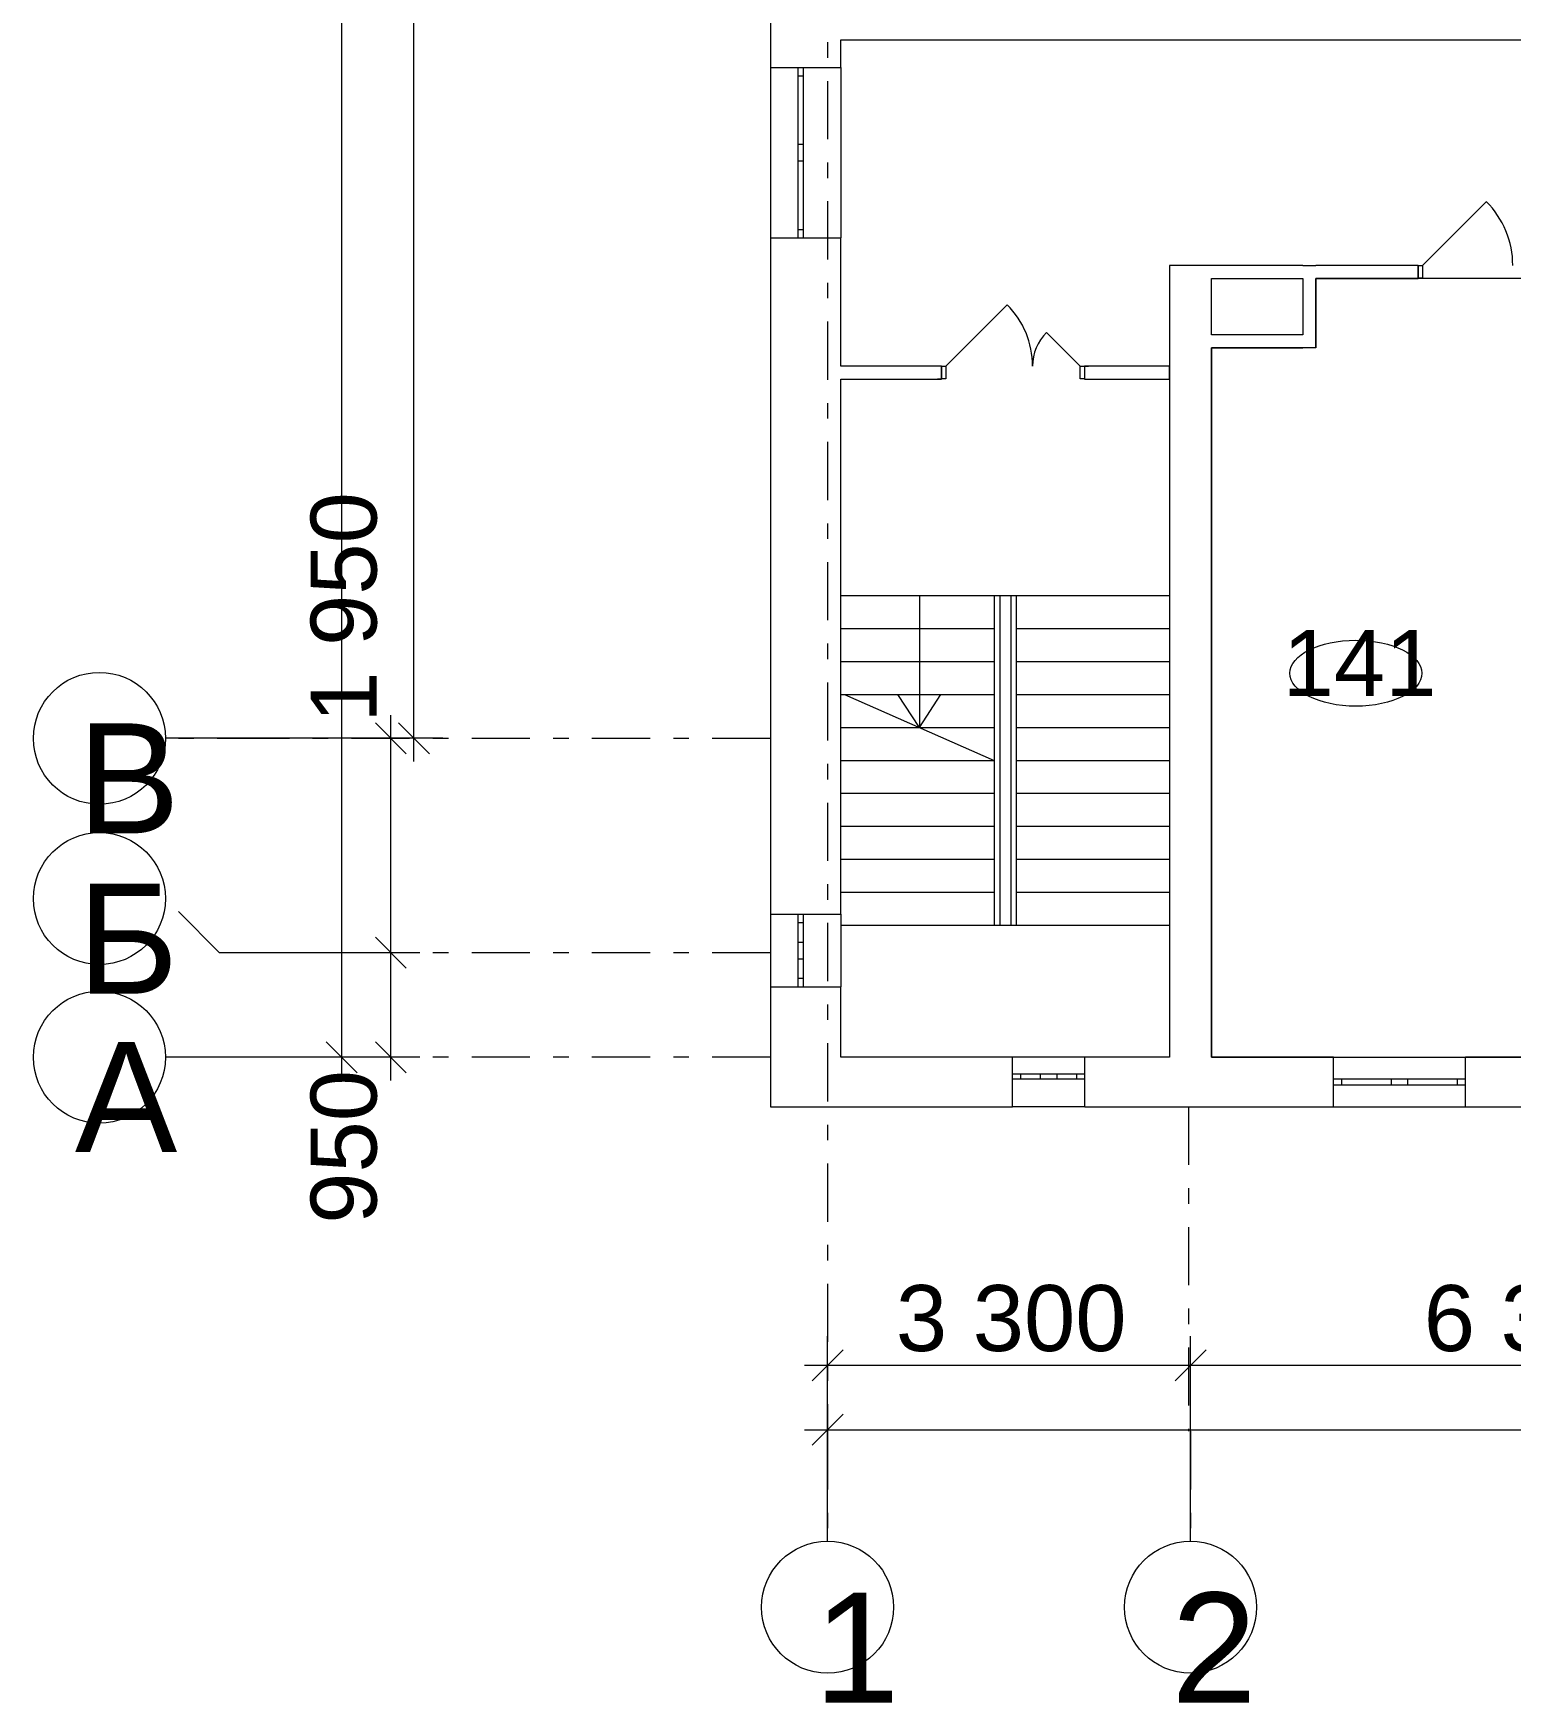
# Model space of a CAD drawing. Header units: millimetres. Extents: x 69565 to 169164, y 19942 to 91237.
# Drawn here: x 69565 to 82997, y 19956 to 35134 of the extents above; entities that cross this region are included whole.
import ezdxf

# ---------------------------------------------------------------- set-up
doc = ezdxf.new("R2010")
doc.units = ezdxf.units.MM
doc.header["$MEASUREMENT"] = 0
doc.linetypes.add('Штрих-Штриховая', pattern=[1093.611073, 529.166651, -211.666656, 141.111112, -211.666656])
doc.layers.add('Новый_Новый_0', color=7, linetype='Continuous')
for name, color, linetype, lineweight in [('Новый_Новый_0_Ном._пера__255_Ном._пера__255', 255, 'Continuous', 18), ('Новый_Новый_0_Ном._пера__7', 7, 'Continuous', 18), ('Новый_Новый_0_Ном._пера__7_Ном._пера__7', 7, 'Continuous', 18)]:
    doc.layers.add(name, color=color, linetype=linetype, lineweight=lineweight)
doc.styles.add('СГЕНЕРИР_СТИЛЬ_1', font='Arial.ttf')
doc.dimstyles.new('СГЕНЕРИР_СТИЛЬ__1', dxfattribs={"dimtxt": 600, "dimasz": 267.501, "dimexe": 0.18, "dimexo": 0.0625, "dimgap": 0, "dimtad": 1, "dimtih": 1, "dimtoh": 1, "dimdec": 0, "dimzin": 0, "dimdsep": 46, "dimtxsty": 'СГЕНЕРИР_СТИЛЬ_1', "dimblk": 'ARROWHEAD_6', "dimblk1": 'ARROWHEAD_6', "dimblk2": 'ARROWHEAD_6', "dimcen": 0.09, "dimclrd": 7, "dimclre": 7, "dimclrt": 7, "dimazin": 0, "dimtfac": 1, "dimtdec": 4, "dimtmove": 0, "dimatfit": 3, "dimfxl": 1, "dimtolj": 1, "dimtzin": 0, "dimarcsym": 0})
doc.dimstyles.new('СГЕНЕРИР_СТИЛЬ__2', dxfattribs={"dimtxt": 600, "dimasz": 267.501, "dimexe": 0.18, "dimexo": 0.0625, "dimgap": 0, "dimtad": 1, "dimdec": 0, "dimzin": 0, "dimdsep": 46, "dimtxsty": 'СГЕНЕРИР_СТИЛЬ_1', "dimblk": 'ARROWHEAD_6', "dimblk1": 'ARROWHEAD_6', "dimblk2": 'ARROWHEAD_6', "dimcen": 0.09, "dimclrd": 7, "dimclre": 7, "dimclrt": 7, "dimazin": 0, "dimtfac": 1, "dimtdec": 4, "dimtmove": 0, "dimatfit": 3, "dimfxl": 1, "dimtolj": 1, "dimtzin": 0, "dimarcsym": 0})

# ---------------------------------------------------------------- blocks, each defined once
blk = doc.blocks.new('*D1')
at = {"layer": 'Новый_Новый_0_Ном._пера__7', "color": 7, "linetype": 'Continuous', "lineweight": 18}
for p, q in [((76786, 21423), (76786, 23288)), ((80086, 21423), (80086, 23288)), ((76927, 23165), (76646, 22883)), ((80227, 23165), (79946, 22883)), ((76575, 23024), (76786, 23024)), ((76786, 23024), (80086, 23024))]:
    blk.add_line(p, q, dxfattribs=at)
at = {"layer": 'Новый_Новый_0_Ном._пера__7', "color": 7, "lineweight": 18, "insert": (77407, 23144), "char_height": 600, "attachment_point": 7, "style": 'СГЕНЕРИР_СТИЛЬ_1'}
blk.add_mtext('\\A1;{\\pql;\\fArial|b0|i0|c0|p0;\\W1.000000;3\xa0300}', dxfattribs=at)
blk = doc.blocks.new('ARROWHEAD_6')
at = {"color": 0, "linetype": 'Continuous', "lineweight": 0}
for p, q in [((0, 0), (-1, 0)), ((-0.5, -0.5), (0.5, 0.5))]:
    blk.add_line(p, q, dxfattribs=at)
blk = doc.blocks.new('*D3')
at = {"layer": 'Новый_Новый_0_Ном._пера__7', "color": 7, "linetype": 'Continuous', "lineweight": 18}
for p, q in [((80086, 21423), (80086, 23288)), ((86386, 21423), (86386, 23288)), ((80227, 23165), (79946, 22883)), ((86527, 23165), (86246, 22883)), ((80086, 23024), (86386, 23024))]:
    blk.add_line(p, q, dxfattribs=at)
at = {"layer": 'Новый_Новый_0_Ном._пера__7', "color": 7, "lineweight": 18, "insert": (82207, 23144), "char_height": 600, "attachment_point": 7, "style": 'СГЕНЕРИР_СТИЛЬ_1'}
blk.add_mtext('\\A1;{\\pql;\\fArial|b0|i0|c0|p0;\\W1.000000;6\xa0300}', dxfattribs=at)
blk = doc.blocks.new('*D21')
at = {"layer": 'Новый_Новый_0_Ном._пера__7', "color": 7, "linetype": 'Continuous', "lineweight": 18}
for p, q in [((76786, 21423), (76786, 22701)), ((157786, 21423), (157786, 22701)), ((76927, 22578), (76646, 22297)), ((157646, 22297), (157927, 22578)), ((76575, 22437), (76786, 22437)), ((76786, 22437), (157786, 22437)), ((157786, 22437), (157998, 22437))]:
    blk.add_line(p, q, dxfattribs=at)
at = {"layer": 'Новый_Новый_0_Ном._пера__7', "color": 7, "lineweight": 18, "insert": (116028, 22557), "char_height": 600, "attachment_point": 7, "style": 'СГЕНЕРИР_СТИЛЬ_1'}
blk.add_mtext('\\A1;{\\pql;\\fArial|b0|i0|c0|p0;\\W1.000000;81\xa0000}', dxfattribs=at)
blk = doc.blocks.new('*D22')
at = {"layer": 'Новый_Новый_0_Ном._пера__7', "color": 7, "linetype": 'Continuous', "lineweight": 18}
for p, q in [((72674, 26915), (72955, 26633)), ((73078, 26774), (71257, 26774)), ((72814, 25824), (72814, 26774)), ((72674, 25965), (72955, 25683)), ((73078, 25824), (70765, 25824)), ((72814, 25613), (72814, 25824))]:
    blk.add_line(p, q, dxfattribs=at)
at = {"layer": 'Новый_Новый_0_Ном._пера__7', "color": 7, "lineweight": 18, "insert": (72694, 24310), "char_height": 600, "attachment_point": 7, "rotation": 90, "style": 'СГЕНЕРИР_СТИЛЬ_1'}
blk.add_mtext('\\A1;{\\pql;\\fArial|b0|i0|c0|p0;\\W1.000000;950}', dxfattribs=at)
blk = doc.blocks.new('*D23')
at = {"layer": 'Новый_Новый_0_Ном._пера__7', "color": 7, "linetype": 'Continuous', "lineweight": 18}
for p, q in [((72955, 28583), (72674, 28865)), ((72814, 28724), (72814, 28935)), ((73078, 28724), (70765, 28724)), ((72814, 26774), (72814, 28724)), ((72674, 26915), (72955, 26633)), ((73078, 26774), (71257, 26774))]:
    blk.add_line(p, q, dxfattribs=at)
at = {"layer": 'Новый_Новый_0_Ном._пера__7', "color": 7, "lineweight": 18, "insert": (72694, 28865), "char_height": 600, "attachment_point": 7, "rotation": 90, "style": 'СГЕНЕРИР_СТИЛЬ_1'}
blk.add_mtext('\\A1;{\\pql;\\fArial|b0|i0|c0|p0;\\W1.000000;1\xa0950}', dxfattribs=at)
blk = doc.blocks.new('*D24')
at = {"layer": 'Новый_Новый_0_Ном._пера__7', "color": 7, "linetype": 'Continuous', "lineweight": 18}
for p, q in [((73165, 45783), (72884, 46065)), ((73024, 45924), (73024, 46135)), ((73288, 45924), (70765, 45924)), ((73024, 28724), (73024, 45924)), ((72884, 28865), (73165, 28583)), ((73288, 28724), (70765, 28724)), ((73024, 28513), (73024, 28724))]:
    blk.add_line(p, q, dxfattribs=at)
at = {"layer": 'Новый_Новый_0_Ном._пера__7', "color": 7, "lineweight": 18, "insert": (72904, 36065), "char_height": 600, "attachment_point": 7, "rotation": 90, "style": 'СГЕНЕРИР_СТИЛЬ_1'}
blk.add_mtext('\\A1;{\\pql;\\fArial|b0|i0|c0|p0;\\W1.000000;17\xa0200}', dxfattribs=at)
blk = doc.blocks.new('*D26')
at = {"layer": 'Новый_Новый_0_Ном._пера__7', "color": 7, "linetype": 'Continuous', "lineweight": 18}
for p, q in [((72368, 48824), (72368, 49035)), ((72508, 48683), (72227, 48965)), ((72632, 48824), (70765, 48824)), ((72368, 25824), (72368, 48824)), ((72227, 25965), (72508, 25683)), ((72632, 25824), (70765, 25824)), ((72368, 25613), (72368, 25824))]:
    blk.add_line(p, q, dxfattribs=at)
at = {"layer": 'Новый_Новый_0_Ном._пера__7', "color": 7, "lineweight": 18, "insert": (72248, 36065), "char_height": 600, "attachment_point": 7, "rotation": 90, "style": 'СГЕНЕРИР_СТИЛЬ_1'}
blk.add_mtext('\\A1;{\\pql;\\fArial|b0|i0|c0|p0;\\W1.000000;23\xa0000}', dxfattribs=at)

msp = doc.modelspace()

# ---------------------------------------------------------------- linework, layer by layer
at = {"layer": 'Новый_Новый_0_Ном._пера__255_Ном._пера__255', "color": 255, "linetype": 'Continuous', "lineweight": 18, "flags": 128}
msp.add_lwpolyline([(80276.3, 32273.8), (80276.3, 25823.8), (83176.3, 25823.8), (83176.3, 32903.8), (81226.3, 32903.8), (81226.3, 32273.8)], close=True, dxfattribs=at)
at = {"layer": 'Новый_Новый_0_Ном._пера__7_Ном._пера__7', "color": 7, "linetype": 'Штрих-Штриховая', "lineweight": 18}
for p, q in [((76786.3, 47823.8), (76786.3, 22423.2)), ((76786.3, 47823.8), (76786.3, 22423.2)), ((76786.3, 47823.8), (76786.3, 22423.2)), ((76786.3, 47823.8), (76786.3, 22423.2)), ((76786.3, 47823.8), (76786.3, 22423.2)), ((76786.3, 47823.8), (76786.3, 22423.2)), ((71764.5, 28723.8), (70764.5, 28723.8)), ((71764.5, 28723.8), (70764.5, 28723.8)), ((71764.5, 28723.8), (70764.5, 28723.8)), ((71764.5, 28723.8), (70764.5, 28723.8)), ((71764.5, 28723.8), (70764.5, 28723.8)), ((71764.5, 28723.8), (70764.5, 28723.8)), ((76266.3, 28723.8), (71764.5, 28723.8)), ((76266.3, 28723.8), (71764.5, 28723.8)), ((76266.3, 28723.8), (71764.5, 28723.8)), ((76266.3, 28723.8), (71764.5, 28723.8)), ((76266.3, 28723.8), (71764.5, 28723.8)), ((76266.3, 28723.8), (71764.5, 28723.8)), ((71257.2, 26773.8), (70764.5, 27266.5)), ((71257.2, 26773.8), (70764.5, 27266.5)), ((71257.2, 26773.8), (70764.5, 27266.5)), ((71257.2, 26773.8), (70764.5, 27266.5)), ((71257.2, 26773.8), (70764.5, 27266.5)), ((71257.2, 26773.8), (70764.5, 27266.5)), ((76266.3, 26773.8), (71257.2, 26773.8)), ((76266.3, 26773.8), (71257.2, 26773.8)), ((76266.3, 26773.8), (71257.2, 26773.8)), ((76266.3, 26773.8), (71257.2, 26773.8)), ((76266.3, 26773.8), (71257.2, 26773.8)), ((76266.3, 26773.8), (71257.2, 26773.8)), ((71764.5, 25823.8), (70764.5, 25823.8)), ((71764.5, 25823.8), (70764.5, 25823.8)), ((71764.5, 25823.8), (70764.5, 25823.8)), ((71764.5, 25823.8), (70764.5, 25823.8)), ((71764.5, 25823.8), (70764.5, 25823.8)), ((71764.5, 25823.8), (70764.5, 25823.8)), ((76266.3, 25823.8), (71764.5, 25823.8)), ((76266.3, 25823.8), (71764.5, 25823.8)), ((76266.3, 25823.8), (71764.5, 25823.8)), ((76266.3, 25823.8), (71764.5, 25823.8)), ((76266.3, 25823.8), (71764.5, 25823.8)), ((76266.3, 25823.8), (71764.5, 25823.8)), ((80067.5, 25373.5), (80067.5, 22422.9)), ((76786.3, 22423.2), (76786.3, 21423.2)), ((76786.3, 22423.2), (76786.3, 21423.2)), ((76786.3, 22423.2), (76786.3, 21423.2)), ((76786.3, 22423.2), (76786.3, 21423.2)), ((76786.3, 22423.2), (76786.3, 21423.2)), ((76786.3, 22423.2), (76786.3, 21423.2)), ((80086.3, 22423.2), (80086.3, 21423.2)), ((80086.3, 22423.2), (80086.3, 21423.2)), ((80086.3, 22423.2), (80086.3, 21423.2)), ((80086.3, 22423.2), (80086.3, 21423.2)), ((80086.3, 22423.2), (80086.3, 21423.2)), ((80086.3, 22423.2), (80086.3, 21423.2))]:
    msp.add_line(p, q, dxfattribs=at)
at = {"layer": 'Новый_Новый_0_Ном._пера__7_Ном._пера__7', "color": 7, "linetype": 'Continuous', "lineweight": 18}
for p, q in [((76266.3, 34823.8), (76516.3, 34823.8)), ((76266.3, 34823.8), (76266.3, 33273.8)), ((76266.3, 34823.8), (76516.3, 34823.8)), ((76516.3, 34823.8), (76566.3, 34823.8)), ((76516.3, 34823.8), (76516.3, 34748.8)), ((76516.3, 34823.8), (76566.3, 34823.8)), ((76516.3, 34823.8), (76566.3, 34823.8)), ((76566.3, 34823.8), (76906.3, 34823.8)), ((76566.3, 34748.8), (76566.3, 34823.8)), ((76566.3, 34823.8), (76906.3, 34823.8)), ((76906.3, 34823.8), (76906.3, 33273.8)), ((76516.3, 34748.8), (76566.3, 34748.8)), ((76516.3, 34748.8), (76516.3, 34123.8)), ((76566.3, 34123.8), (76566.3, 34748.8)), ((76566.3, 34123.8), (76516.3, 34123.8)), ((76516.3, 34123.8), (76516.3, 34048.8)), ((76516.3, 34048.8), (76516.3, 33973.8)), ((76566.3, 34048.8), (76566.3, 34123.8)), ((76566.3, 33973.8), (76566.3, 34048.8)), ((76516.3, 33973.8), (76566.3, 33973.8)), ((76516.3, 33973.8), (76516.3, 33348.8)), ((76566.3, 33348.8), (76566.3, 33973.8)), ((82196.3, 33023.8), (82776.1, 33603.7)), ((76266.3, 33273.8), (76516.3, 33273.8)), ((76266.3, 33273.8), (76516.3, 33273.8)), ((76566.3, 33348.8), (76516.3, 33348.8)), ((76516.3, 33348.8), (76516.3, 33273.8)), ((76516.3, 33273.8), (76566.3, 33273.8)), ((76516.3, 33273.8), (76566.3, 33273.8)), ((76516.3, 33273.8), (76566.3, 33273.8)), ((76566.3, 33273.8), (76566.3, 33348.8)), ((76566.3, 33273.8), (76906.3, 33273.8)), ((76566.3, 33273.8), (76906.3, 33273.8)), ((82156.3, 33023.8), (82119.3, 33023.8)), ((82156.3, 33023.8), (82119.3, 33023.8)), ((82156.3, 33023.8), (82119.3, 33023.8)), ((82156.3, 33023.8), (82156.3, 32908.8)), ((82156.3, 33023.8), (82196.3, 33023.8)), ((82156.3, 32908.8), (82156.3, 33023.8)), ((82156.3, 33023.8), (82156.3, 32908.8)), ((82156.3, 33023.8), (82156.3, 32908.8)), ((82196.3, 33023.8), (82196.3, 32908.8)), ((82156.3, 32903.8), (82119.3, 32903.8)), ((82156.3, 32903.8), (82119.3, 32903.8)), ((82156.3, 32903.8), (82119.3, 32903.8)), ((82156.3, 32908.8), (82156.3, 32903.8)), ((82196.3, 32908.8), (82156.3, 32908.8)), ((82156.3, 32908.8), (82156.3, 32903.8)), ((82156.3, 32908.8), (82156.3, 32903.8)), ((77862.2, 32108.7), (78419.4, 32665.9)), ((79082.2, 32108.7), (78776.7, 32414.2)), ((77822.2, 32108.7), (77785.2, 32108.7)), ((77822.2, 32108.7), (77785.2, 32108.7)), ((77822.2, 32108.7), (77785.2, 32108.7)), ((77822.2, 32108.7), (77822.2, 31993.7)), ((77822.2, 32108.7), (77862.2, 32108.7)), ((77822.2, 31993.7), (77822.2, 32108.7)), ((77822.2, 32108.7), (77822.2, 31993.7)), ((77822.2, 32108.7), (77822.2, 31993.7)), ((77862.2, 32108.7), (77862.2, 31993.7)), ((79082.2, 31993.7), (79082.2, 32108.7)), ((79082.2, 32108.7), (79122.2, 32108.7)), ((79122.2, 32108.7), (79159.2, 32108.7)), ((79122.2, 32108.7), (79122.2, 31993.7)), ((79122.2, 32108.7), (79122.2, 31993.7)), ((79122.2, 32108.7), (79122.2, 31993.7)), ((79122.2, 32108.7), (79122.2, 31993.7)), ((79122.2, 32108.7), (79159.2, 32108.7)), ((79122.2, 32108.7), (79159.2, 32108.7)), ((77822.2, 31988.7), (77785.2, 31988.7)), ((77822.2, 31988.7), (77785.2, 31988.7)), ((77822.2, 31988.7), (77785.2, 31988.7)), ((77822.2, 31993.7), (77822.2, 31988.7)), ((77862.2, 31993.7), (77822.2, 31993.7)), ((77822.2, 31993.7), (77822.2, 31988.7)), ((77822.2, 31993.7), (77822.2, 31988.7)), ((79122.2, 31993.7), (79082.2, 31993.7)), ((79122.2, 31993.7), (79122.2, 31988.7)), ((79122.2, 31993.7), (79122.2, 31988.7)), ((79122.2, 31993.7), (79122.2, 31988.7)), ((79122.2, 31988.7), (79159.2, 31988.7)), ((79122.2, 31988.7), (79159.2, 31988.7)), ((79122.2, 31988.7), (79159.2, 31988.7)), ((76906.3, 30023.8), (79896.3, 30023.8)), ((77621.3, 30023.8), (77621.3, 28823.8)), ((78301.3, 30023.8), (78301.3, 27023.8)), ((78351.3, 30023.8), (78351.3, 27023.8)), ((78451.3, 30023.8), (78451.3, 27023.8)), ((78501.3, 30023.8), (78501.3, 27023.8)), ((76906.3, 29723.8), (78301.3, 29723.8)), ((78501.3, 29723.8), (79896.3, 29723.8)), ((76906.3, 29423.8), (78301.3, 29423.8)), ((76941.3, 29423.8), (78301.3, 29423.8)), ((78501.3, 29423.8), (79861.3, 29423.8)), ((78501.3, 29423.8), (79896.3, 29423.8)), ((76906.3, 29123.8), (78301.3, 29123.8)), ((76941.3, 29123.8), (78301.3, 28523.8)), ((77621.3, 28823.8), (77425.8, 29123.8)), ((77621.3, 28823.8), (77816.9, 29123.8)), ((78501.3, 29123.8), (79896.3, 29123.8)), ((76906.3, 28823.8), (78301.3, 28823.8)), ((78501.3, 28823.8), (79896.3, 28823.8)), ((76906.3, 28523.8), (78301.3, 28523.8)), ((78501.3, 28523.8), (79896.3, 28523.8)), ((76906.3, 28223.8), (78301.3, 28223.8)), ((76941.3, 28223.8), (78301.3, 28223.8)), ((78501.3, 28223.8), (79861.3, 28223.8)), ((78501.3, 28223.8), (79896.3, 28223.8)), ((76906.3, 27923.8), (78301.3, 27923.8)), ((78501.3, 27923.8), (79896.3, 27923.8)), ((76906.3, 27623.8), (78301.3, 27623.8)), ((76941.3, 27623.8), (78301.3, 27623.8)), ((78501.3, 27623.8), (79861.3, 27623.8)), ((78501.3, 27623.8), (79896.3, 27623.8)), ((76906.3, 27323.8), (78301.3, 27323.8)), ((76941.3, 27323.8), (78301.3, 27323.8)), ((78501.3, 27323.8), (79861.3, 27323.8)), ((78501.3, 27323.8), (79896.3, 27323.8)), ((76266.3, 27123.8), (76516.3, 27123.8)), ((76266.3, 27123.8), (76266.3, 26463.8)), ((76266.3, 27123.8), (76516.3, 27123.8)), ((76516.3, 27123.8), (76566.3, 27123.8)), ((76516.3, 27123.8), (76516.3, 27048.8)), ((76516.3, 27123.8), (76566.3, 27123.8)), ((76516.3, 27123.8), (76566.3, 27123.8)), ((76516.3, 27048.8), (76566.3, 27048.8)), ((76516.3, 27048.8), (76516.3, 26868.8)), ((76566.3, 27123.8), (76906.3, 27123.8)), ((76566.3, 27048.8), (76566.3, 27123.8)), ((76566.3, 27123.8), (76906.3, 27123.8)), ((76566.3, 26868.8), (76566.3, 27048.8)), ((76906.3, 27123.8), (76906.3, 26463.8)), ((76906.3, 27023.8), (79896.3, 27023.8)), ((76566.3, 26868.8), (76516.3, 26868.8)), ((76516.3, 26868.8), (76516.3, 26793.8)), ((76566.3, 26793.8), (76566.3, 26868.8)), ((76516.3, 26793.8), (76516.3, 26718.8)), ((76516.3, 26718.8), (76566.3, 26718.8)), ((76516.3, 26718.8), (76516.3, 26538.8)), ((76566.3, 26718.8), (76566.3, 26793.8)), ((76566.3, 26538.8), (76566.3, 26718.8)), ((76266.3, 26463.8), (76516.3, 26463.8)), ((76266.3, 26463.8), (76516.3, 26463.8)), ((76566.3, 26538.8), (76516.3, 26538.8)), ((76516.3, 26538.8), (76516.3, 26463.8)), ((76516.3, 26463.8), (76566.3, 26463.8)), ((76516.3, 26463.8), (76566.3, 26463.8)), ((76516.3, 26463.8), (76566.3, 26463.8)), ((76566.3, 26463.8), (76566.3, 26538.8)), ((76566.3, 26463.8), (76906.3, 26463.8)), ((76566.3, 26463.8), (76906.3, 26463.8)), ((78466.3, 25673.8), (78466.3, 25823.8)), ((79126.3, 25823.8), (78466.3, 25823.8)), ((78466.3, 25673.8), (78466.3, 25823.8)), ((79126.3, 25673.8), (79126.3, 25823.8)), ((79126.3, 25673.8), (79126.3, 25823.8)), ((81386.3, 25623.8), (81386.3, 25823.8)), ((81386.3, 25823.8), (82586.3, 25823.8)), ((81386.3, 25623.8), (81386.3, 25823.8)), ((82586.3, 25623.8), (82586.3, 25823.8)), ((82586.3, 25623.8), (82586.3, 25823.8)), ((78466.3, 25623.8), (78466.3, 25673.8)), ((78466.3, 25673.8), (78541.3, 25673.8)), ((78466.3, 25623.8), (78466.3, 25673.8)), ((78466.3, 25623.8), (78466.3, 25673.8)), ((78541.3, 25673.8), (78541.3, 25623.8)), ((78541.3, 25673.8), (78721.3, 25673.8)), ((78721.3, 25623.8), (78721.3, 25673.8)), ((78721.3, 25673.8), (78796.3, 25673.8)), ((78796.3, 25673.8), (78871.3, 25673.8)), ((78871.3, 25673.8), (78871.3, 25623.8)), ((78871.3, 25673.8), (79051.3, 25673.8)), ((79051.3, 25623.8), (79051.3, 25673.8)), ((79051.3, 25673.8), (79126.3, 25673.8)), ((79126.3, 25623.8), (79126.3, 25673.8)), ((79126.3, 25623.8), (79126.3, 25673.8)), ((79126.3, 25623.8), (79126.3, 25673.8)), ((78466.3, 25373.8), (78466.3, 25623.8)), ((78541.3, 25623.8), (78466.3, 25623.8)), ((78466.3, 25373.8), (78466.3, 25623.8)), ((78721.3, 25623.8), (78541.3, 25623.8)), ((78796.3, 25623.8), (78721.3, 25623.8)), ((78871.3, 25623.8), (78796.3, 25623.8)), ((79051.3, 25623.8), (78871.3, 25623.8)), ((79126.3, 25623.8), (79051.3, 25623.8)), ((79126.3, 25373.8), (79126.3, 25623.8)), ((79126.3, 25373.8), (79126.3, 25623.8)), ((81386.3, 25573.8), (81386.3, 25623.8)), ((81461.3, 25623.8), (81386.3, 25623.8)), ((81386.3, 25573.8), (81386.3, 25623.8)), ((81386.3, 25573.8), (81386.3, 25623.8)), ((81386.3, 25373.8), (81386.3, 25573.8)), ((81386.3, 25573.8), (81461.3, 25573.8)), ((81386.3, 25373.8), (81386.3, 25573.8)), ((81461.3, 25573.8), (81461.3, 25623.8)), ((81911.3, 25623.8), (81461.3, 25623.8)), ((81461.3, 25573.8), (81911.3, 25573.8)), ((81986.3, 25623.8), (81911.3, 25623.8)), ((81911.3, 25623.8), (81911.3, 25573.8)), ((81911.3, 25573.8), (81986.3, 25573.8)), ((82061.3, 25623.8), (81986.3, 25623.8)), ((81986.3, 25573.8), (82061.3, 25573.8)), ((82061.3, 25573.8), (82061.3, 25623.8)), ((82511.3, 25623.8), (82061.3, 25623.8)), ((82061.3, 25573.8), (82511.3, 25573.8)), ((82586.3, 25623.8), (82511.3, 25623.8)), ((82511.3, 25623.8), (82511.3, 25573.8)), ((82511.3, 25573.8), (82586.3, 25573.8)), ((82586.3, 25573.8), (82586.3, 25623.8)), ((82586.3, 25573.8), (82586.3, 25623.8)), ((82586.3, 25573.8), (82586.3, 25623.8)), ((82586.3, 25373.8), (82586.3, 25573.8)), ((82586.3, 25373.8), (82586.3, 25573.8)), ((79126.3, 25373.8), (78466.3, 25373.8)), ((81386.3, 25373.8), (82586.3, 25373.8))]:
    msp.add_line(p, q, dxfattribs=at)
for points in [[(76266.3, 36873.8), (76266.3, 34823.8)], [(76906.3, 34823.8), (76906.3, 35073.8)], [(76906.3, 35073.8), (84516.3, 35073.8)], [(76266.3, 33273.8), (76266.3, 27123.8)], [(76906.3, 32108.7), (76906.3, 33273.8)], [(81106.3, 33023.8), (79896.3, 33023.8)], [(79896.3, 33023.8), (79896.3, 32903.8)], [(81106.3, 33023.8), (81226.3, 33023.8)], [(82156.3, 33023.8), (81226.3, 33023.8)], [(79896.3, 32903.8), (79896.3, 25823.8)], [(80276.3, 32393.8), (80276.3, 32903.8)], [(80276.3, 32903.8), (81106.3, 32903.8)], [(81106.3, 32903.8), (81106.3, 32393.8)], [(81226.3, 32903.8), (82156.3, 32903.8)], [(81226.3, 32273.8), (81226.3, 32903.8)], [(81106.3, 32393.8), (80276.3, 32393.8)], [(80276.3, 25823.8), (80276.3, 32273.8)], [(80276.3, 32273.8), (81106.3, 32273.8)], [(81226.3, 32273.8), (81106.3, 32273.8)], [(77822.2, 32108.7), (76906.3, 32108.7)], [(79896.3, 32108.7), (79122.2, 32108.7)], [(79896.3, 31988.7), (79896.3, 32108.7)], [(76906.3, 27123.8), (76906.3, 31988.7)], [(76906.3, 31988.7), (77822.2, 31988.7)], [(79122.2, 31988.7), (79896.3, 31988.7)], [(76266.3, 26463.8), (76266.3, 25373.8)], [(76906.3, 25823.8), (76906.3, 26463.8)], [(78466.3, 25823.8), (76906.3, 25823.8)], [(79896.3, 25823.8), (79126.3, 25823.8)], [(81386.3, 25823.8), (80276.3, 25823.8)], [(83176.3, 25823.8), (82586.3, 25823.8)], [(76266.3, 25373.8), (76906.3, 25373.8)], [(76906.3, 25373.8), (78466.3, 25373.8)], [(79126.3, 25373.8), (81386.3, 25373.8)], [(82586.3, 25373.8), (84036.3, 25373.8)]]:
    msp.add_lwpolyline(points, dxfattribs=at)
for centre in [(70164.5, 28723.8), (70164.5, 28723.8), (70164.5, 28723.8), (70164.5, 28723.8), (70164.5, 28723.8), (70164.5, 28723.8), (70164.5, 27266.5), (70164.5, 27266.5), (70164.5, 27266.5), (70164.5, 27266.5), (70164.5, 27266.5), (70164.5, 27266.5), (70164.5, 25823.8), (70164.5, 25823.8), (70164.5, 25823.8), (70164.5, 25823.8), (70164.5, 25823.8), (70164.5, 25823.8), (76786.3, 20823.2), (76786.3, 20823.2), (76786.3, 20823.2), (76786.3, 20823.2), (76786.3, 20823.2), (76786.3, 20823.2), (80086.3, 20823.2), (80086.3, 20823.2), (80086.3, 20823.2), (80086.3, 20823.2), (80086.3, 20823.2), (80086.3, 20823.2)]:
    msp.add_circle(centre, 600, dxfattribs=at)
for centre, radius, start, end in [((82196.3, 33023.8), 820, 0, 45), ((77862.2, 32108.7), 788, 0, 45), ((79082.2, 32108.7), 432, 135, 180)]:
    msp.add_arc(centre, radius, start, end, dxfattribs=at)
msp.add_ellipse((81590, 29316.2), major_axis=(600, 0), ratio=0.5, dxfattribs=at)

# ---------------------------------------------------------------- texts
at = {"layer": 'Новый_Новый_0_Ном._пера__7_Ном._пера__7', "color": 7, "linetype": 'Continuous', "lineweight": 18, "style": 'СГЕНЕРИР_СТИЛЬ_1'}
for s, insert, char_height, attachment_point in [('\\A1;{\\pqc;\\fArial|b0|i0|c0|p0;\\W1.000000;141}', (81623.2, 29409.1), 600, 5), ('\\A1;{\\pql;\\pt0;\\fArial|b0|i0|c0|p0;\\W1.000000;В}', (69965.7, 28859.6), 1000, 1), ('\\A1;{\\pql;\\pt0;\\fArial|b0|i0|c0|p0;\\W1.000000;В}', (69965.7, 28859.6), 1000, 1), ('\\A1;{\\pql;\\pt0;\\fArial|b0|i0|c0|p0;\\W1.000000;В}', (69965.7, 28859.6), 1000, 1), ('\\A1;{\\pql;\\pt0;\\fArial|b0|i0|c0|p0;\\W1.000000;В}', (69965.7, 28859.6), 1000, 1), ('\\A1;{\\pql;\\pt0;\\fArial|b0|i0|c0|p0;\\W1.000000;В}', (69965.7, 28859.6), 1000, 1), ('\\A1;{\\pql;\\pt0;\\fArial|b0|i0|c0|p0;\\W1.000000;В}', (69965.7, 28859.6), 1000, 1), ('\\A1;{\\pql;\\pt0;\\fArial|b0|i0|c0|p0;\\W1.000000;Б}', (69965.7, 27402.2), 1000, 1), ('\\A1;{\\pql;\\pt0;\\fArial|b0|i0|c0|p0;\\W1.000000;Б}', (69965.7, 27402.2), 1000, 1), ('\\A1;{\\pql;\\pt0;\\fArial|b0|i0|c0|p0;\\W1.000000;Б}', (69965.7, 27402.2), 1000, 1), ('\\A1;{\\pql;\\pt0;\\fArial|b0|i0|c0|p0;\\W1.000000;Б}', (69965.7, 27402.2), 1000, 1), ('\\A1;{\\pql;\\pt0;\\fArial|b0|i0|c0|p0;\\W1.000000;Б}', (69965.7, 27402.2), 1000, 1), ('\\A1;{\\pql;\\pt0;\\fArial|b0|i0|c0|p0;\\W1.000000;Б}', (69965.7, 27402.2), 1000, 1), ('\\A1;{\\pql;\\pt0;\\fArial|b0|i0|c0|p0;\\W1.000000;А}', (69941.5, 25961.4), 1000, 1), ('\\A1;{\\pql;\\pt0;\\fArial|b0|i0|c0|p0;\\W1.000000;А}', (69941.5, 25961.4), 1000, 1), ('\\A1;{\\pql;\\pt0;\\fArial|b0|i0|c0|p0;\\W1.000000;А}', (69941.5, 25961.4), 1000, 1), ('\\A1;{\\pql;\\pt0;\\fArial|b0|i0|c0|p0;\\W1.000000;А}', (69941.5, 25961.4), 1000, 1), ('\\A1;{\\pql;\\pt0;\\fArial|b0|i0|c0|p0;\\W1.000000;А}', (69941.5, 25961.4), 1000, 1), ('\\A1;{\\pql;\\pt0;\\fArial|b0|i0|c0|p0;\\W1.000000;А}', (69941.5, 25961.4), 1000, 1), ('\\A1;{\\pql;\\pt0;\\fArial|b0|i0|c0|p0;\\W1.000000;1}', (76662.7, 20956.2), 1000, 1), ('\\A1;{\\pql;\\pt0;\\fArial|b0|i0|c0|p0;\\W1.000000;1}', (76662.7, 20956.2), 1000, 1), ('\\A1;{\\pql;\\pt0;\\fArial|b0|i0|c0|p0;\\W1.000000;1}', (76662.7, 20956.2), 1000, 1), ('\\A1;{\\pql;\\pt0;\\fArial|b0|i0|c0|p0;\\W1.000000;1}', (76662.7, 20956.2), 1000, 1), ('\\A1;{\\pql;\\pt0;\\fArial|b0|i0|c0|p0;\\W1.000000;1}', (76662.7, 20956.2), 1000, 1), ('\\A1;{\\pql;\\pt0;\\fArial|b0|i0|c0|p0;\\W1.000000;1}', (76662.7, 20956.2), 1000, 1), ('\\A1;{\\pql;\\pt0;\\fArial|b0|i0|c0|p0;\\W1.000000;2}', (79911.8, 20955.8), 1000, 1), ('\\A1;{\\pql;\\pt0;\\fArial|b0|i0|c0|p0;\\W1.000000;2}', (79911.8, 20955.8), 1000, 1), ('\\A1;{\\pql;\\pt0;\\fArial|b0|i0|c0|p0;\\W1.000000;2}', (79911.8, 20955.8), 1000, 1), ('\\A1;{\\pql;\\pt0;\\fArial|b0|i0|c0|p0;\\W1.000000;2}', (79911.8, 20955.8), 1000, 1), ('\\A1;{\\pql;\\pt0;\\fArial|b0|i0|c0|p0;\\W1.000000;2}', (79911.8, 20955.8), 1000, 1), ('\\A1;{\\pql;\\pt0;\\fArial|b0|i0|c0|p0;\\W1.000000;2}', (79911.8, 20955.8), 1000, 1)]:
    msp.add_mtext(s, dxfattribs=dict(at, insert=insert, char_height=char_height, attachment_point=attachment_point))

# ---------------------------------------------------------------- dimensions: what is measured, and where the dimension line sits
at = {"layer": 'Новый_Новый_0', "color": 7, "linetype": 'Continuous', "lineweight": 18}
for base, p1, p2, picture, middle in [((72367.6, 48823.8), (70764.5, 25823.8), (70764.5, 48823.8), '*D26', (71947.6, 37360.6)), ((73024.5, 45923.8), (70764.5, 28723.8), (70764.5, 45923.8), '*D24', (72604.5, 37360.6)), ((72814.5, 28723.8), (71257.2, 26773.8), (70764.5, 28723.8), '*D23', (72394.5, 29924.3)), ((72814.5, 26773.8), (70764.5, 25823.8), (71257.2, 26773.8), '*D22', (72394.5, 25016.6))]:
    dim = msp.add_linear_dim(base=base, p1=p1, p2=p2, angle=90, dimstyle='СГЕНЕРИР_СТИЛЬ__2', dxfattribs=at)
    dim.commit()
    dim.dimension.update_dxf_attribs({"geometry": picture, "text_midpoint": middle, "dimtype": 160, "text_rotation": 90})
for base, p1, p2, picture, middle in [((80086.3, 23024), (76786.3, 21423.2), (80086.3, 21423.2), '*D1', (78466.4, 23444)), ((86386.3, 23024), (80086.3, 21423.2), (86386.3, 21423.2), '*D3', (83266.4, 23444)), ((157786.3, 22437.5), (76786.3, 21423.2), (157786.3, 21423.2), '*D21', (117323.1, 22857.5))]:
    dim = msp.add_linear_dim(base=base, p1=p1, p2=p2, dimstyle='СГЕНЕРИР_СТИЛЬ__1', dxfattribs=at)
    dim.commit()
    dim.dimension.update_dxf_attribs({"geometry": picture, "text_midpoint": middle, "dimtype": 160})

doc.saveas('drawing.dxf')
